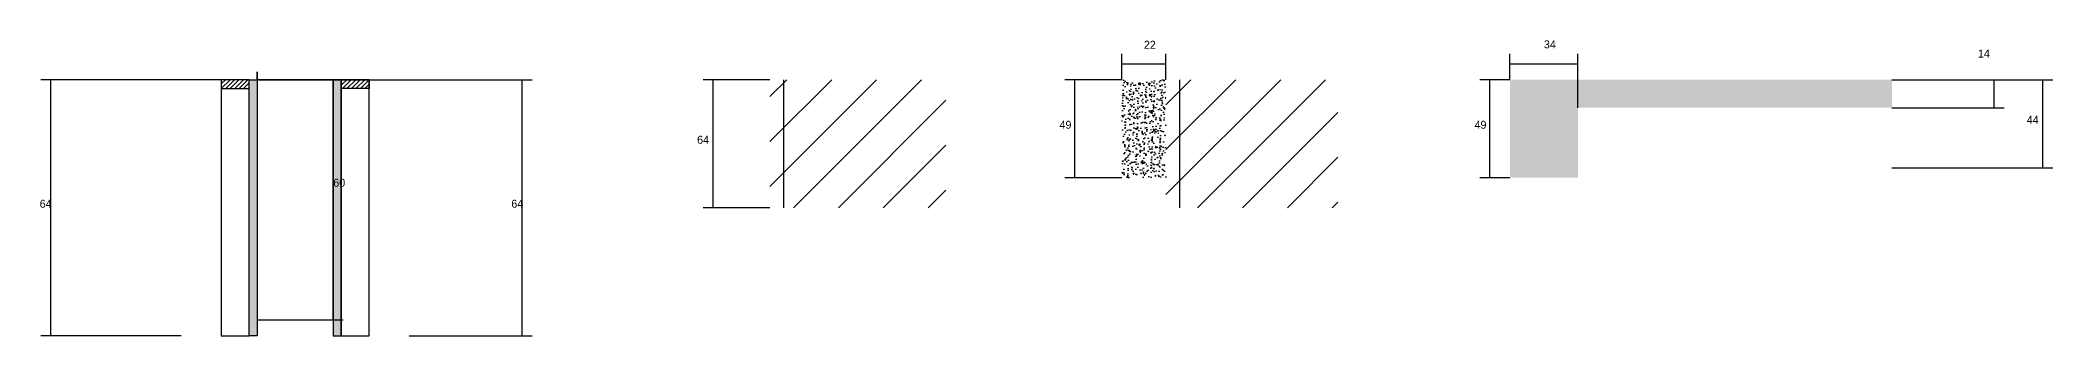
# Model space of a CAD drawing. Header units: metres. Extents: x -10045 to -5950, y 13106 to 14457.
# Drawn here: x -8625 to -7619, y 13106 to 13253 of the extents above; entities that cross this region are included whole.
import ezdxf

# ---------------------------------------------------------------- set-up
doc = ezdxf.new("R2010")
doc.units = ezdxf.units.M
for name, color, linetype in [('CONCRETO', 251, 'Continuous'), ('COTA', 241, 'Continuous'), ('Cota Seção (2x)', 4, 'Continuous'), ('Hachura', 253, 'Continuous'), ('Madeira', 126, 'Continuous'), ('Painéis', 200, 'Continuous'), ('SARR_2.2x7', 40, 'Continuous')]:
    doc.layers.add(name, color=color, linetype=linetype)

msp = doc.modelspace()

# ---------------------------------------------------------------- hatches: boundary and pattern name
at = {"layer": 'COTA'}
h = msp.add_hatch(dxfattribs=at)
h.set_pattern_fill('AR-CONC', scale=0.03)
h.paths.add_polyline_path([(-8084.2, 13184.5), (-8062.2, 13184.5), (-8062.2, 13233.5), (-8084.2, 13233.5)])
h = msp.add_hatch(dxfattribs=at)
h.set_pattern_fill('AR-CONC', scale=0.03)
h.paths.add_polyline_path([(-7856.2, 13219.5), (-7699.2, 13219.5), (-7699.2, 13233.5), (-7890.2, 13233.5), (-7890.2, 13184.5), (-7856.2, 13184.5), (-7856.2, 13189.5)])
at = {"layer": 'Hachura'}
h = msp.add_hatch(dxfattribs=at)
h.set_pattern_fill('ANSI31', scale=0.5)
h.paths.add_polyline_path([(-8534.5, 13233.5), (-8534.5, 13229.1), (-8534.5, 13229.1), (-8520.5, 13229.1), (-8520.5, 13229.1), (-8520.5, 13233.5), (-8520.5, 13233.5), (-8534.5, 13233.5)])
h = msp.add_hatch(color=8, dxfattribs=at)
h.dxf.hatch_style = 1
h.paths.add_polyline_path([(-8520.5, 13233.5), (-8516.5, 13233.5), (-8516.5, 13233.5), (-8516.5, 13105.5), (-8516.5, 13105.5), (-8520.5, 13105.5), (-8520.5, 13105.5), (-8520.5, 13233.5)])
h = msp.add_hatch(color=8, dxfattribs=at)
h.dxf.hatch_style = 1
h.paths.add_polyline_path([(-8474.5, 13233.5), (-8478.5, 13233.5), (-8478.5, 13233.5), (-8478.5, 13105.5), (-8478.5, 13105.5), (-8474.5, 13105.5), (-8474.5, 13105.5), (-8474.5, 13233.5)])
h = msp.add_hatch(dxfattribs=at)
h.set_pattern_fill('ANSI31', scale=0.5)
h.paths.add_polyline_path([(-8460.5, 13233.5), (-8460.5, 13229.1), (-8460.5, 13229.1), (-8474.5, 13229.1), (-8474.5, 13229.1), (-8474.5, 13233.5), (-8474.5, 13233.5), (-8460.5, 13233.5)])
h = msp.add_hatch(dxfattribs=at)
h.set_pattern_fill('ANSI31', scale=5)
h.paths.add_polyline_path([(-8260.2, 13169.5), (-8172.2, 13169.5), (-8172.2, 13233.5), (-8260.2, 13233.5)])
h = msp.add_hatch(dxfattribs=at)
h.set_pattern_fill('ANSI31', scale=5)
h.paths.add_polyline_path([(-7976.2, 13233.5), (-8062.2, 13233.5), (-8062.2, 13169.5), (-7976.2, 13169.5)])

# ---------------------------------------------------------------- linework, layer by layer
at = {"layer": 'CONCRETO'}
msp.add_lwpolyline([(-8478.5, 13213.5), (-8478.5, 13233.5), (-8516.5, 13233.5), (-8516.5, 13237.5), (-8516.5, 13237.5), (-8516.5, 13113.5), (-8478.5, 13113.5), (-8478.5, 13213.5)], close=True, dxfattribs=at)
at = {"layer": 'COTA'}
for p, q in [((-8084.2, 13233.5), (-8084.2, 13246.5)), ((-8062.2, 13233.5), (-8062.2, 13246.5)), ((-7890.2, 13233.5), (-7890.2, 13246.5)), ((-7856.2, 13219.5), (-7856.2, 13246.5)), ((-8534.5, 13233.5), (-8624.8, 13233.5)), ((-8619.8, 13105.5), (-8619.8, 13233.5)), ((-8460.5, 13233.5), (-8379, 13233.5)), ((-8384, 13105.5), (-8384, 13233.5)), ((-8260.2, 13233.5), (-8293.5, 13233.5)), ((-8288.5, 13169.5), (-8288.5, 13233.5)), ((-8084.2, 13233.5), (-8112.8, 13233.5)), ((-8107.8, 13184.5), (-8107.8, 13233.5)), ((-8084.2, 13241.5), (-8062.2, 13241.5)), ((-7890.2, 13233.5), (-7905.3, 13233.5)), ((-7900.3, 13184.5), (-7900.3, 13233.5)), ((-7890.2, 13241.5), (-7856.2, 13241.5)), ((-7699.2, 13233.5), (-7643.1, 13233.5)), ((-7699.2, 13233.5), (-7618.8, 13233.5)), ((-7648.1, 13219.5), (-7648.1, 13233.5)), ((-7623.8, 13189.5), (-7623.8, 13233.5)), ((-7699.2, 13219.5), (-7643.1, 13219.5)), ((-8084.2, 13184.5), (-8112.8, 13184.5)), ((-7890.2, 13184.5), (-7905.3, 13184.5)), ((-7699.2, 13189.5), (-7618.8, 13189.5)), ((-8260.2, 13169.5), (-8293.5, 13169.5)), ((-8554.5, 13105.5), (-8624.8, 13105.5)), ((-8440.5, 13105.5), (-8379, 13105.5))]:
    msp.add_line(p, q, dxfattribs=at)
at = {"layer": 'Cota Seção (2x)'}
for p, q in [((-8516.5, 13233.5), (-8473.5, 13233.5)), ((-8478.5, 13113.5), (-8478.5, 13233.5)), ((-8516.5, 13113.5), (-8473.5, 13113.5))]:
    msp.add_line(p, q, dxfattribs=at)
at = {"layer": 'Madeira'}
for points in [[(-8534.5, 13233.5), (-8534.5, 13229.1), (-8520.5, 13229.1), (-8520.5, 13233.5)], [(-8534.5, 13105.5), (-8520.5, 13105.5), (-8520.5, 13233.5), (-8534.5, 13233.5)], [(-8460.5, 13233.5), (-8460.5, 13229.1), (-8474.5, 13229.1), (-8474.5, 13233.5)], [(-8460.5, 13233.5), (-8474.5, 13233.5), (-8474.5, 13105.5), (-8460.5, 13105.5)]]:
    msp.add_lwpolyline(points, close=True, dxfattribs=at)
at = {"layer": 'Painéis'}
for points in [[(-8520.5, 13233.5), (-8516.5, 13233.5), (-8516.5, 13105.5), (-8520.5, 13105.5)], [(-8474.5, 13233.5), (-8478.5, 13233.5), (-8478.5, 13105.5), (-8474.5, 13105.5)]]:
    msp.add_lwpolyline(points, close=True, dxfattribs=at)
at = {"layer": 'SARR_2.2x7'}
for p, q in [((-8253.2, 13169.5), (-8253.2, 13233.5)), ((-8055.2, 13169.5), (-8055.2, 13233.5))]:
    msp.add_line(p, q, dxfattribs=at)

# ---------------------------------------------------------------- texts
at = {"layer": 'COTA'}
for s, p in [('22', (-8073.2, 13249)), ('34', (-7873.2, 13249.2)), ('14', (-7656.2, 13244.6)), ('49', (-8115.4, 13209)), ('49', (-7907.9, 13209)), ('44', (-7631.8, 13211.5)), ('64', (-8296.6, 13201.5)), ('64', (-8625.3, 13169.5)), ('64', (-8389.5, 13169.5))]:
    msp.add_text(s, height=4, dxfattribs=at).set_placement(p)
at = {"layer": 'Cota Seção (2x)'}
msp.add_text('60', height=4, dxfattribs=at).set_placement((-8478.5, 13180))

doc.saveas('drawing.dxf')
